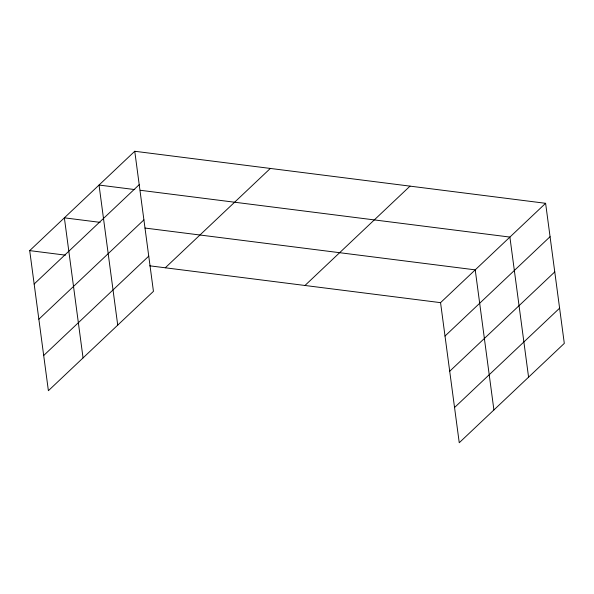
<?xml version="1.0" encoding="UTF-8"?>
<svg xmlns="http://www.w3.org/2000/svg" width="594" height="594" viewBox="0 0 594 594"><rect width="100%" height="100%" fill="white"/><g stroke="black" fill="none" stroke-linecap="round" stroke-linejoin="round"><path stroke-width="0.89" d="M134.756 151.27L153.445 291.35L48.389 390.696L29.7 250.616L134.756 151.27L545.611 203.304L564.3 343.384L459.244 442.73L440.555 302.65L545.611 203.304M34.155 284.021L139.211 184.667M38.855 319.223L143.911 219.877M43.696 355.494L148.745 256.148M165.281 267.79L270.337 168.444M304.974 285.476L410.031 186.13M445.01 336.048L550.066 236.702M449.71 371.25L554.766 271.904M454.551 407.521L559.6 308.175M134.764 189.575L99.035 185.053L117.723 325.126M140.258 190.273L509.89 237.08L528.578 377.16M100.096 222.356L64.367 217.835L83.056 357.915M144.988 228.044L475.222 269.862L493.911 409.942M29.7 250.616L65.429 255.145M149.71 265.815L440.555 302.65"/></g></svg>
